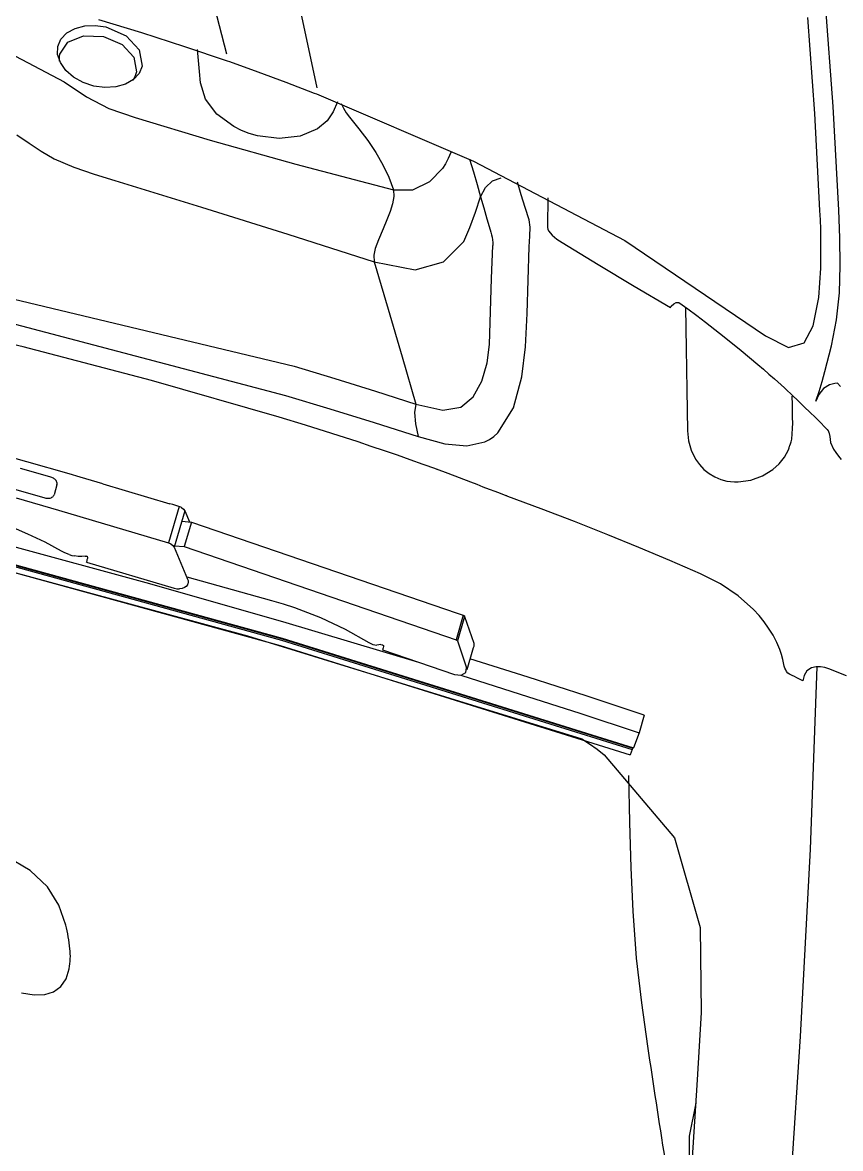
# Model space of a CAD drawing. Header units: millimetres. Extents: x 793 to 3159, y 750 to 2095.
# Drawn here: x 1317.9505 to 1318.1584, y 993.1088 to 993.3951 of the extents above; entities that cross this region are included whole.
import ezdxf

# ---------------------------------------------------------------- set-up
doc = ezdxf.new("R2010")
doc.units = ezdxf.units.MM
doc.linetypes.add('XR-CASETA$0$CONTINUA', pattern=[0])
doc.layers.add('XR-CASETA$0$A-AUTOS', color=8, linetype='Continuous')

# ---------------------------------------------------------------- blocks, each defined once
blk = doc.blocks.new('XR-CASETA$0$A$C75246685')
for p, q in [((-5.28466501257219, 0.8503351415276085), (-5.310978182572057, 0.8490434115276173)), ((-5.277598662572131, 0.8505642915276042), (-5.28466501257219, 0.8503351415276085)), ((-5.270556732572118, 0.8506327815276506), (-5.277598662572131, 0.8505642915276042)), ((-5.263599942572113, 0.8503606615276169), (-5.270556732572118, 0.8506327815276506)), ((-5.256786902572117, 0.8495927815276046), (-5.263599942572113, 0.8503606615276169)), ((-5.240625702572174, 0.8497400515276183), (-5.239760222572044, 0.850538031527634)), ((-5.222112212572142, 0.8499017515276533), (-5.221271152572057, 0.8505745115276397)), ((-5.166258942572198, 0.851610721527635), (-5.168047272572153, 0.8471173715276165)), ((-5.310978182572057, 0.8490434115276173), (-5.337124422571947, 0.8472695815276267)), ((-5.250131622572211, 0.8482949515276061), (-5.256786902572117, 0.8495927815276046)), ((-5.243594762572115, 0.8465782415276237), (-5.250131622572211, 0.8482949515276061)), ((-5.240626012572079, 0.8497398015276473), (-5.240553382572101, 0.8490914415276336)), ((-5.240553382572101, 0.8490914415276336), (-5.240434662572056, 0.8484084315276447)), ((-5.240434662572056, 0.8484084315276447), (-5.240271392572026, 0.8477119115276252)), ((-5.240271392572026, 0.8477119115276252), (-5.23933878257219, 0.8461832615276136)), ((-5.228577362572082, 0.8473116515276331), (-5.228455602572125, 0.8473612815276113)), ((-5.228455602572125, 0.8473612815276113), (-5.228325292572094, 0.8474188615276432)), ((-5.228325292572094, 0.8474188615276432), (-5.228165372572107, 0.8475046415276494)), ((-5.228165372572107, 0.8475046415276494), (-5.227111602572108, 0.8477069515276127)), ((-5.227111602572108, 0.8477069515276127), (-5.225607702572119, 0.847902831527648)), ((-5.225607702572119, 0.847902831527648), (-5.223866672572171, 0.8486269615276285)), ((-5.223866672572171, 0.8486269615276285), (-5.222990512572209, 0.8492323315276451)), ((-5.222990512572209, 0.8492323315276451), (-5.222112212572142, 0.8499017515276533)), ((-5.284569492572131, 0.845546081527658), (-5.309203892572098, 0.844358481527621)), ((-5.282203772572188, 0.8456318315276405), (-5.284569492572131, 0.845546081527658)), ((-5.279837742572112, 0.845706541527619), (-5.282203772572188, 0.8456318315276405)), ((-5.277472322572179, 0.8457618915276441), (-5.279837742572112, 0.845706541527619)), ((-5.269932042572123, 0.8457104715276103), (-5.277472322572179, 0.8457618915276441)), ((-5.262500402572072, 0.8450980415276205), (-5.269932042572123, 0.8457104715276103)), ((-5.255277192572179, 0.8436478315276474), (-5.262500402572072, 0.8450980415276205)), ((-5.241079192572101, 0.8458344915276541), (-5.243594762572115, 0.8465782415276237)), ((-5.23859415257209, 0.8450333615276406), (-5.241079192572101, 0.8458344915276541)), ((-5.23933878257219, 0.8461832615276136), (-5.237779632572142, 0.8449726115276519)), ((-5.236140532572222, 0.844175781527639), (-5.23859415257209, 0.8450333615276406)), ((-5.237779632572142, 0.8449726115276519), (-5.236140532572222, 0.844175781527639)), ((-5.231938872572186, 0.8440676115276062), (-5.230581762572113, 0.8454226115276526)), ((-5.230581762572113, 0.8454226115276526), (-5.229597262572156, 0.8463837815276349)), ((-5.229597262572156, 0.8463837815276349), (-5.228871552572058, 0.8470655815276302)), ((-5.228871552572058, 0.8470655815276302), (-5.228577362572082, 0.8473116515276331)), ((-5.168530672572274, 0.8450089515276032), (-5.168560882572251, 0.8439276115276186)), ((-5.168340852572214, 0.8460748715276338), (-5.168530672572274, 0.8450089515276032)), ((-5.168047272572153, 0.8471173715276165), (-5.168340852572214, 0.8460748715276338)), ((-5.309203892572098, 0.844358481527621), (-5.333671052571958, 0.8427408415276147)), ((-5.250923252572079, 0.8413287915276157), (-5.255277192572179, 0.8436478315276474)), ((-5.234614962572209, 0.8413485715276181), (-5.233284092572034, 0.8427080715276531)), ((-5.233284092572034, 0.8427080715276531), (-5.231938872572186, 0.8440676115276062)), ((-5.122199192572338, 0.842173221527645), (-5.168571262572299, 0.8441902415276274)), ((-5.168560882572251, 0.8439276115276186), (-5.168511752572271, 0.8435157015276502)), ((-5.168511752572271, 0.8435157015276502), (-5.16842416257225, 0.8431171115276185)), ((-5.16842416257225, 0.8431171115276185), (-5.168301182572236, 0.8427330215276072)), ((-5.168301182572236, 0.8427330215276072), (-5.167535192572245, 0.8415356815276311)), ((-5.074597262572183, 0.8393554315276504), (-5.122199192572338, 0.842173221527645)), ((-5.249776702572149, 0.8373562815276329), (-5.250923252572079, 0.8413287915276157)), ((-5.237374662572051, 0.8384902415276371), (-5.236467992572101, 0.8394340515276609)), ((-5.236467992572101, 0.8394340515276609), (-5.235547582572166, 0.8403879015276345)), ((-5.235547582572166, 0.8403879015276345), (-5.234614962572209, 0.8413485715276181)), ((-5.167535192572245, 0.8415356815276311), (-5.166404512572285, 0.8408320415276477)), ((-5.166404512572285, 0.8408320415276477), (-5.165023592572083, 0.8404692315276349)), ((-5.165794772572212, 0.8389745515276275), (-5.166102392572269, 0.8383657515276183)), ((-5.165539642572298, 0.8394740715276326), (-5.165794772572212, 0.8389745515276275)), ((-5.165282382572172, 0.8399722915276299), (-5.165539642572298, 0.8394740715276326)), ((-5.165023592572083, 0.8404692315276349), (-5.165282382572172, 0.8399722915276299)), ((-5.027664892572262, 0.8360666515276591), (-5.074597262572183, 0.8393554315276504)), ((-5.252768652572171, 0.8315158115276233), (-5.249776702572149, 0.8373562815276329)), ((-5.240280242572112, 0.8354193715276494), (-5.239511512572221, 0.8362381615276319)), ((-5.239511512572221, 0.8362381615276319), (-5.238790992572035, 0.8370022815276172)), ((-5.238790992572035, 0.8370022815276172), (-5.238075962572224, 0.8377557415276157)), ((-5.238075962572224, 0.8377557415276157), (-5.237374662572051, 0.8384902415276371)), ((-5.236889742572088, 0.8382219715276448), (-5.23740518257216, 0.8381812715276453)), ((-5.235778902572178, 0.8382502215276588), (-5.236889742572088, 0.8382219715276448)), ((-5.234459012572074, 0.83828747152765), (-5.235778902572178, 0.8382502215276588)), ((-5.233212982572126, 0.8382856015276445), (-5.234459012572074, 0.83828747152765)), ((-5.231908662572209, 0.8382969915276419), (-5.233212982572126, 0.8382856015276445)), ((-5.23060251257209, 0.8382979815276314), (-5.231908662572209, 0.8382969915276419)), ((-5.2291785625722, 0.8382648715276275), (-5.23060251257209, 0.8382979815276314)), ((-5.227798862572058, 0.8381835215276112), (-5.2291785625722, 0.8382648715276275)), ((-5.226471342572153, 0.8380522415276629), (-5.227798862572058, 0.8381835215276112)), ((-5.225844212572042, 0.8379140115276584), (-5.226471342572153, 0.8380522415276629)), ((-5.225299472572146, 0.8377238515276133), (-5.225844212572042, 0.8379140115276584)), ((-5.225048612572095, 0.8376165215276216), (-5.225299472572146, 0.8377238515276133)), ((-5.225024512572077, 0.8376025415276159), (-5.225048612572095, 0.8376165215276216)), ((-5.225000702572174, 0.8375885615276104), (-5.225024512572077, 0.8376025415276159)), ((-5.224976592572033, 0.8375745615276456), (-5.225000702572174, 0.8375885615276104)), ((-5.22495248257212, 0.8375605215276493), (-5.224976592572033, 0.8375745615276456)), ((-5.224928072572197, 0.8375464115276542), (-5.22495248257212, 0.8375605215276493)), ((-5.224903962572057, 0.8375322215276526), (-5.224928072572197, 0.8375464115276542)), ((-5.224879852572144, 0.8375179115276125), (-5.224903962572057, 0.8375322215276526)), ((-5.224855742572231, 0.8375034715276399), (-5.224879852572144, 0.8375179115276125)), ((-5.224688812572026, 0.8374794815276516), (-5.224855742572231, 0.8375034715276399)), ((-5.224295442572042, 0.8373985315276115), (-5.224688812572026, 0.8374794815276516)), ((-5.223745512572236, 0.8371961015276099), (-5.224295442572042, 0.8373985315276115)), ((-5.221931242572168, 0.8361466215276607), (-5.223745512572236, 0.8371961015276099)), ((-5.220268042572228, 0.8348008915276351), (-5.221931242572168, 0.8361466215276607)), ((-5.16830331257222, 0.8359636115276601), (-5.168763822572259, 0.8358090615276125)), ((-5.167840062572282, 0.8361651615276458), (-5.16830331257222, 0.8359636115276601)), ((-5.167438142572223, 0.8363798915276277), (-5.167840062572282, 0.8361651615276458)), ((-5.167036222572164, 0.8366898915276408), (-5.167438142572223, 0.8363798915276277)), ((-5.166709082572083, 0.8371427015276537), (-5.167036222572164, 0.8366898915276408)), ((-5.166407262572079, 0.8377551515276593), (-5.166709082572083, 0.8371427015276537)), ((-5.166102392572269, 0.8383657515276183), (-5.166407262572079, 0.8377551515276593)), ((-5.243082372572075, 0.8323249115276496), (-5.241815282572018, 0.8337793615276325)), ((-5.241815282572018, 0.8337793615276325), (-5.241048072572198, 0.8345996515276681)), ((-5.241048072572198, 0.8345996515276681), (-5.240280242572112, 0.8354193715276494)), ((-5.218791902572206, 0.8331764415276268), (-5.220268042572228, 0.8348008915276351)), ((-5.217171722572061, 0.8305108915276662), (-5.218791902572206, 0.8331764415276268)), ((-5.174830412572077, 0.8339327115276375), (-5.176671842572091, 0.8329997515276374)), ((-5.172990202572123, 0.8346824915276158), (-5.174830412572077, 0.8339327115276375)), ((-5.171725252572173, 0.8350956915276412), (-5.172990202572123, 0.8346824915276158)), ((-5.17046793257225, 0.8354322315276193), (-5.171725252572173, 0.8350956915276412)), ((-5.169219452572292, 0.8357000815276194), (-5.17046793257225, 0.8354322315276193)), ((-5.168763822572259, 0.8358090615276125), (-5.169219452572292, 0.8357000815276194)), ((-5.277205602572052, 0.7958922215276801), (-5.252768652572171, 0.8315158115276233)), ((-5.245487762572224, 0.8295671915276159), (-5.244304602572015, 0.8309255615276641)), ((-5.244304602572015, 0.8309255615276641), (-5.243082372572075, 0.8323249115276496)), ((-5.216151822572214, 0.8275364715276226), (-5.217171722572061, 0.8305108915276662)), ((-5.180115752572078, 0.8307530815276606), (-5.181704192572283, 0.8294873115276288)), ((-5.178505652572198, 0.8318846315276289), (-5.180115752572078, 0.8307530815276606)), ((-5.176671842572091, 0.8329997515276374), (-5.178505652572198, 0.8318846315276289)), ((-5.249104402572015, 0.8253373015276395), (-5.245487762572224, 0.8295671915276159)), ((-5.215727942572244, 0.8243323915276334), (-5.216151822572214, 0.8275364715276226)), ((-5.183257542572277, 0.8280817415276543), (-5.186749362572186, 0.82418461152767)), ((-5.181704192572283, 0.8294873115276288), (-5.183257542572277, 0.8280817415276543)), ((-5.252634062572155, 0.8210409615276432), (-5.249104402572015, 0.8253373015276395)), ((-5.215903722572079, 0.8215076915276711), (-5.215779822572244, 0.822443581527665)), ((-5.215779822572244, 0.822443581527665), (-5.215722442572201, 0.8233870015276636)), ((-5.215722442572201, 0.8233870015276636), (-5.215727942572244, 0.8243323915276334)), ((-5.186749362572186, 0.82418461152767), (-5.189807222572084, 0.8197205015276551)), ((-5.256365142572008, 0.8163085215276453), (-5.252634062572155, 0.8210409615276432)), ((-5.217009062572174, 0.8183986715276603), (-5.21635660257209, 0.8199168415276574)), ((-5.21635660257209, 0.8199168415276574), (-5.215903722572079, 0.8215076915276711)), ((-5.189807222572084, 0.8197205015276551), (-5.192395422572076, 0.8146801815276774)), ((-5.258066502572205, 0.8140641815276409), (-5.256365142572008, 0.8163085215276453)), ((-5.218920992572179, 0.8156857715276544), (-5.217861722572137, 0.8169835715276292)), ((-5.217861722572137, 0.8169835715276292), (-5.217009062572174, 0.8183986715276603)), ((-5.259733672571996, 0.8117945115276654), (-5.258066502572205, 0.8140641815276409)), ((-5.223799842572248, 0.8124818415276706), (-5.221507662572207, 0.8135802515276679)), ((-5.221507662572207, 0.8135802515276679), (-5.220145662572236, 0.8145472715276298)), ((-5.220145662572236, 0.8145472715276298), (-5.218920992572179, 0.8156857715276544)), ((-5.192395422572076, 0.8146801815276774), (-5.195848482572159, 0.8068807615276512)), ((-5.125266202572333, 0.8076437415276416), (-5.102446382572338, 0.8140160815276828)), ((-5.102446382572338, 0.8140160815276828), (-5.080850922572266, 0.8141816415276537)), ((-5.080850922572266, 0.8141816415276537), (-5.06373605257238, 0.8130497415276352)), ((-5.06373605257238, 0.8130497415276352), (-5.046572052572287, 0.8118379615276865)), ((-5.261382232572144, 0.8095111115276552), (-5.259733672571996, 0.8117945115276654)), ((-5.260126432572063, 0.8112532415276803), (-5.249666532572177, 0.8113109615276528)), ((-5.249666532572177, 0.8113109615276528), (-5.239214872572234, 0.8114208615276368)), ((-5.239214872572234, 0.8114208615276368), (-5.22876932257202, 0.8115885215276819)), ((-5.22876932257202, 0.8115885215276819), (-5.226249792572048, 0.8118276615276442)), ((-5.226249792572048, 0.8118276615276442), (-5.223799842572248, 0.8124818415276706)), ((-5.057800692572187, 0.8126390915276431), (-5.04942361257224, 0.8109206415276446)), ((-5.04942361257224, 0.81092079152765), (-5.034208472572232, 0.8109206415276446)), ((-5.046572052572287, 0.8118379615276865), (-5.029356782572335, 0.8105511515276759)), ((-5.265615942572026, 0.7982080115276915), (-5.260142912572177, 0.8074007415276867)), ((-5.261399932572089, 0.8088773015276444), (-5.261382232572144, 0.8095111115276552)), ((-5.261087432572026, 0.8082437915276443), (-5.261399932572089, 0.8088773015276444)), ((-5.260445952572012, 0.8076113915276721), (-5.261087432572026, 0.8082437915276443)), ((-5.260424902572026, 0.8075952915276899), (-5.260445952572012, 0.8076113915276721)), ((-5.260398962572139, 0.8075761815276506), (-5.260424902572026, 0.8075952915276899)), ((-5.260368132572125, 0.8075540915276918), (-5.260398962572139, 0.8075761815276506)), ((-5.260332432571999, 0.8075291115276569), (-5.260368132572125, 0.8075540915276918)), ((-5.260292142572211, 0.8075012215276444), (-5.260332432571999, 0.8075291115276569)), ((-5.260246982572084, 0.8074705115276685), (-5.260292142572211, 0.8075012215276444)), ((-5.260197242572189, 0.8074370215276474), (-5.260246982572084, 0.8074705115276685)), ((-5.260142912572177, 0.8074007415276867), (-5.260197242572189, 0.8074370215276474)), ((-5.146538182572272, 0.7899208515276827), (-5.125266202572333, 0.8076437415276416)), ((-5.195848482572159, 0.8068807615276512), (-5.199202062572226, 0.7990338215276723)), ((-5.199202062572226, 0.7990338215276723), (-5.20246530257225, 0.7911458615276672)), ((-5.15655801257219, 0.800111161527667), (-5.161502782572255, 0.7854110715277045)), ((-5.1571335825721, 0.7837492415276586), (-5.15207407257219, 0.7987938315276609)), ((-5.15655801257219, 0.8001139115276885), (-5.1520743725722, 0.7987968115276943)), ((-5.15207407257219, 0.7987939515276992), (-5.148238922572204, 0.79734780152765)), ((-5.094799902572162, 0.7977497915276502), (-5.083387852572172, 0.7989867415276706)), ((-5.083387852572172, 0.7989867415276706), (-5.072406712572387, 0.8004846215276586)), ((-5.297667022571999, 0.75758660152772), (-5.277205602572052, 0.7958922215276801)), ((-5.271162202572098, 0.7890630415276692), (-5.265615942572026, 0.7982080115276915)), ((-5.176649262572142, 0.7082499715277493), (-5.148238922572204, 0.7973476115276698)), ((-5.176514072572104, 0.7082109515277751), (-5.148134552572287, 0.7972121515276456)), ((-5.17616342257213, 0.7081074215277284), (-5.147812592572222, 0.7970187415276941)), ((-5.174806922572201, 0.7077032915277357), (-5.146486602572281, 0.7965187515276569)), ((-5.148269442572314, 0.7972576915276762), (-5.148134552572287, 0.7972121515276456)), ((-5.148134552572287, 0.7972121515276456), (-5.147812592572222, 0.7970187415276941)), ((-5.147812592572222, 0.7970187415276941), (-5.146486602572281, 0.7965187515276569)), ((-5.141195162572216, 0.79603436152766), (-5.129331452572274, 0.7962135715276589)), ((-5.129331452572274, 0.7962135715276589), (-5.117768952572192, 0.7964775915276903)), ((-5.117768952572192, 0.7964775915276903), (-5.106719452572292, 0.7969176515276502)), ((-5.106719452572292, 0.7969176515276502), (-5.094799902572162, 0.7977497915276502)), ((-5.20246530257225, 0.7911458615276672), (-5.205842382572086, 0.7827298415276971)), ((-5.276783232572028, 0.779961361527711), (-5.271162202572098, 0.7890630415276692)), ((-5.149287812572197, 0.7862036515276998), (-5.14793039257222, 0.7880847215276674)), ((-5.14793039257222, 0.7880847215276674), (-5.146538182572272, 0.7899208515276827)), ((-5.161502782572255, 0.7854110715277045), (-5.16635172257213, 0.7706794415276761)), ((-5.150610752572106, 0.7842799815277033), (-5.149287812572197, 0.7862036515276998)), ((-5.205842382572086, 0.7827298415276971), (-5.209139502572156, 0.7742810515277087)), ((-5.177261752572235, 0.6994455715277752), (-5.150610752572106, 0.7842799815277033)), ((-5.162092382572268, 0.7686717615277133), (-5.1571335825721, 0.7837492415276586)), ((-5.278735142572144, 0.7774466715277129), (-5.277691742572073, 0.7786412115276847)), ((-5.277691742572073, 0.7786412115276847), (-5.276783232572028, 0.779961361527711)), ((-5.288169952572047, 0.7764444815277045), (-5.285811252571988, 0.7763779115277032)), ((-5.285811252571988, 0.7763779115277032), (-5.283449492572003, 0.7763097815277149)), ((-5.283449492572003, 0.7763097815277149), (-5.281084382571974, 0.7762398615276709)), ((-5.281084382571974, 0.7762398615276709), (-5.280692842572194, 0.7762476015276718)), ((-5.280692842572194, 0.7762476015276718), (-5.280272312572037, 0.776355481527702)), ((-5.280272312572037, 0.776355481527702), (-5.279830722572, 0.7765687215276956)), ((-5.279830722572, 0.7765687215276956), (-5.278735142572144, 0.7774466715277129)), ((-5.209139502572156, 0.7742810515277087), (-5.212369482572171, 0.7658057415277142)), ((-5.285816442572127, 0.7706455615276866), (-5.28901041257211, 0.7696775815277022)), ((-5.282608122572014, 0.7716062615276942), (-5.285816442572127, 0.7706455615276866)), ((-5.280764252572112, 0.7718577615276843), (-5.282608122572014, 0.7716062615276942)), ((-5.278486112572069, 0.7717820415277004), (-5.280764252572112, 0.7718577615276843)), ((-5.275810642572083, 0.7716267015277083), (-5.278486112572069, 0.7717820415277004)), ((-5.267322172572107, 0.7712839115277177), (-5.275810642572083, 0.7716267015277083)), ((-5.258826082571999, 0.7709688215277027), (-5.267322172572107, 0.7712839115277177)), ((-5.250343112572069, 0.7704983515277207), (-5.258826082571999, 0.7709688215277027)), ((-5.242750342572093, 0.7695542915277258), (-5.250343112572069, 0.7704983515277207)), ((-5.16635172257213, 0.7706794415276761), (-5.171107272572157, 0.7559179715277367)), ((-5.28901041257211, 0.7696775815277022), (-5.29218912257204, 0.768701401527693)), ((-5.234890232572184, 0.7673645015276805), (-5.242750342572093, 0.7695542915277258)), ((-5.22852029257217, 0.7633384015277045), (-5.234890232572184, 0.7673645015276805)), ((-5.166953832572175, 0.7535632315276928), (-5.162092382572268, 0.7686717615277133)), ((-5.292598972572137, 0.7623484815277095), (-5.293331092571974, 0.7646044915277059)), ((-5.212539762572192, 0.7653556115277241), (-5.21307443257217, 0.7639557715276908)), ((-5.212482702572174, 0.7655056415277102), (-5.212539762572192, 0.7653556115277241)), ((-5.212425932572045, 0.7656556715276964), (-5.212482702572174, 0.7655056415277102)), ((-5.212369482572171, 0.7658057415277142), (-5.212425932572045, 0.7656556715276964)), ((-5.29092020257201, 0.7605521015276793), (-5.292598972572137, 0.7623484815277095)), ((-5.282933752572148, 0.7609021815277118), (-5.280109342572018, 0.7617269215276963)), ((-5.280109342572018, 0.7617269215276963), (-5.279527072572021, 0.7618984215277181)), ((-5.279527072572021, 0.7618984215277181), (-5.278918552572008, 0.7620615415276859)), ((-5.278918552572008, 0.7620615415276859), (-5.27825388257213, 0.7622038715277029)), ((-5.27825388257213, 0.7622038715277029), (-5.277628572572098, 0.7622956515276942)), ((-5.277628572572098, 0.7622956515276942), (-5.276938262572116, 0.7623472215277332)), ((-5.276938262572116, 0.7623472215277332), (-5.276194552572063, 0.7623449715277105)), ((-5.267803132572112, 0.7620041715277069), (-5.276187842572084, 0.7623446715276998)), ((-5.259414762572192, 0.7617068115277164), (-5.267803132572112, 0.7620041715277069)), ((-5.251011142572111, 0.7613892815276984), (-5.259414762572192, 0.7617068115277164)), ((-5.227632542572223, 0.7623263615277267), (-5.22852029257217, 0.7633384015277045)), ((-5.226867162572148, 0.7612173115277017), (-5.227632542572223, 0.7623263615277267)), ((-5.213615812572129, 0.7625584415277161), (-5.214162082572215, 0.7611632215277098)), ((-5.21307443257217, 0.7639557715276908), (-5.213615812572129, 0.7625584415277161)), ((-5.291720062572153, 0.7584666515276979), (-5.288556612572051, 0.759336241527734)), ((-5.288556612572051, 0.759336241527734), (-5.29092020257201, 0.7605521015276793)), ((-5.288556612572051, 0.759336241527734), (-5.285748692572155, 0.7601048315276842)), ((-5.28464487257213, 0.7579813015277354), (-5.288556612572051, 0.759336241527734)), ((-5.285748692572155, 0.7601048315276842), (-5.282933752572148, 0.7609021815277118)), ((-5.246308692572142, 0.7607796915276879), (-5.251011142572111, 0.7613892815276984)), ((-5.241698092572164, 0.7593747715277175), (-5.246308692572142, 0.7607796915276879)), ((-5.237694792572142, 0.7570987015277241), (-5.241698092572164, 0.7593747715277175)), ((-5.226242772572164, 0.7600167915277041), (-5.226867162572148, 0.7612173115277017)), ((-5.225251562572224, 0.7554548315277146), (-5.226242772572164, 0.7600167915277041)), ((-5.214777922572125, 0.7595822215277224), (-5.215395292572225, 0.7580016315277192)), ((-5.214162082572215, 0.7611632215277098), (-5.214777922572125, 0.7595822215277224)), ((-5.314956762572023, 0.7177359015277319), (-5.297667022571999, 0.75758660152772)), ((-5.298156522571957, 0.756561171527693), (-5.294921972572069, 0.7575404015277343)), ((-5.294921972572069, 0.7575404015277343), (-5.291720062572153, 0.7584666515276979)), ((-5.280791412572056, 0.7565645215277357), (-5.28464487257213, 0.7579813015277354)), ((-5.277231542572167, 0.7550269015277138), (-5.280791412572056, 0.7565645215277357)), ((-5.235123382572168, 0.7539761815276905), (-5.237694792572142, 0.7570987015277241)), ((-5.216014802572203, 0.7564217415277028), (-5.217156462572234, 0.7535317315277155)), ((-5.215395292572225, 0.7580016315277192), (-5.216014802572203, 0.7564217415277028)), ((-5.181919042572076, 0.7546402015277353), (-5.175090422572225, 0.7569013615277242)), ((-5.175090422572225, 0.7569013615277242), (-5.17467172257227, 0.7569766615277161)), ((-5.17467172257227, 0.7569766615277161), (-5.174269502572201, 0.7569231415277216)), ((-5.174269502572201, 0.7569231415277216), (-5.173905732572279, 0.7567430915277386)), ((-5.173905732572279, 0.7567430515277068), (-5.168342072572271, 0.7551026615277295)), ((-5.272093292572094, 0.7498160615276959), (-5.277231542572167, 0.7550268615277389)), ((-5.234377842572144, 0.7493882415277257), (-5.235123382572168, 0.7539761815276905)), ((-5.22580698257218, 0.749872711527729), (-5.225251562572224, 0.7554548315277146)), ((-5.217156462572234, 0.7535317315277155), (-5.218274932572171, 0.7506331715277099)), ((-5.182785132572121, 0.7527128215276946), (-5.182598052572188, 0.7532410515277377)), ((-5.182598052572188, 0.7532410515277377), (-5.182411592572066, 0.7537694215277213)), ((-5.182411592572066, 0.7537694215277213), (-5.182225742572085, 0.7542979115276865)), ((-5.182225742572085, 0.7542979115276865), (-5.182149442572267, 0.7544509915277047)), ((-5.182225742572085, 0.7542984015277341), (-5.175983062572072, 0.7524240115277224)), ((-5.182149442572267, 0.7544509915277047), (-5.182043242572148, 0.7545698215277242)), ((-5.182043242572148, 0.7545698215277242), (-5.181919042572076, 0.7546402015277353)), ((-5.181919342572086, 0.7546398915277166), (-5.175676972572205, 0.7527663415276891)), ((-5.17567728257211, 0.7527662315277155), (-5.168848052572116, 0.7550282715277206)), ((-5.167652372572206, 0.7548616415276967), (-5.168848052572116, 0.7550281915277142)), ((-5.166970612572299, 0.7536638315276889), (-5.167652372572206, 0.7548616415276967)), ((-5.167121982572211, 0.7519943315276976), (-5.166970612572299, 0.7536638315276889)), ((-5.299844152572064, 0.7517850915276938), (-5.298379612572148, 0.7511085515277216)), ((-5.298379612572148, 0.7511085515277216), (-5.297005102572144, 0.7504180515277028)), ((-5.297005102572144, 0.7504180515277028), (-5.295796602572066, 0.7496923915277023)), ((-5.218274932572171, 0.7506331715277099), (-5.219367772572127, 0.7477250315277219)), ((-5.206313572572183, 0.6853570615277534), (-5.182785432572131, 0.7527131315277132)), ((-5.20007059257216, 0.6834833915278012), (-5.175983672572214, 0.7524247415277329)), ((-5.175974212572214, 0.7524435815277286), (-5.175983672572214, 0.7524244315277145)), ((-5.175964752572213, 0.7524627315277428), (-5.175974212572214, 0.7524435815277286)), ((-5.175954992572201, 0.7524818415277253), (-5.175964752572213, 0.7524627315277428)), ((-5.1759455325722, 0.7525009915277395), (-5.175954992572201, 0.7524818415277253)), ((-5.175936072572199, 0.7525201415276968), (-5.1759455325722, 0.7525009915277395)), ((-5.175926302572293, 0.752539291527711), (-5.175936072572199, 0.7525201415276968)), ((-5.175916842572291, 0.7525584415277251), (-5.175926302572293, 0.752539291527711)), ((-5.17590738257229, 0.7525775615277155), (-5.175916842572291, 0.7525584415277251)), ((-5.175893952572209, 0.7525924315276882), (-5.17590738257229, 0.7525775615277155)), ((-5.175880832572262, 0.7526072715276939), (-5.175893952572209, 0.7525924315276882)), ((-5.175867402572179, 0.7526221115276998), (-5.175880832572262, 0.7526072715276939)), ((-5.175854282572232, 0.7526369515277054), (-5.175867402572179, 0.7526221115276998)), ((-5.175840852572151, 0.7526517915277112), (-5.175854282572232, 0.7526369515277054)), ((-5.175827422572069, 0.7526666715276918), (-5.175840852572151, 0.7526517915277112)), ((-5.175814302572121, 0.7526815115276975), (-5.175827422572069, 0.7526666715276918)), ((-5.175800872572267, 0.7526963415276953), (-5.175814302572121, 0.7526815115276975)), ((-5.175785612572212, 0.7527050815276937), (-5.175800872572267, 0.7526963415276953)), ((-5.175770052572147, 0.7527138215276921), (-5.175785612572212, 0.7527050815276937)), ((-5.175754492572082, 0.7527225115277077), (-5.175770052572147, 0.7527138215276921)), ((-5.175739232572254, 0.7527312515277061), (-5.175754492572082, 0.7527225115277077)), ((-5.175723662572295, 0.7527400215277283), (-5.175739232572254, 0.7527312515277061)), ((-5.175708102572231, 0.7527487615277267), (-5.175723662572295, 0.7527400215277283)), ((-5.175692842572174, 0.7527574915277171), (-5.175708102572231, 0.7527487615277267)), ((-5.17567728257211, 0.7527662315277155), (-5.175692842572174, 0.7527574915277171)), ((-5.173560272572217, 0.7336885515277061), (-5.167121982572211, 0.7519945215277346)), ((-5.292551362571999, 0.7464428715277052), (-5.295796602572066, 0.7496923915277023)), ((-5.270124602572082, 0.7426173815277082), (-5.272093292572094, 0.7498160615276959)), ((-5.235939422572186, 0.742553641527735), (-5.234377842572144, 0.7493882415277257)), ((-5.227707312572078, 0.743115731527695), (-5.22580698257218, 0.749872711527729)), ((-5.219428192572081, 0.7475620715277103), (-5.220621432572101, 0.7443179015276942)), ((-5.219428192572081, 0.7475626015277328), (-5.219367772572127, 0.7477255315277205)), ((-5.290470062572126, 0.7420862215277282), (-5.292551362571999, 0.7464428715277052)), ((-5.220621432572101, 0.7443179015276942), (-5.221800632572126, 0.7410682715277233)), ((-5.290489592572043, 0.7371653415277422), (-5.290470062572126, 0.7420862215277282)), ((-5.272193702572053, 0.7322128715277075), (-5.270124602572082, 0.7426173815277082)), ((-5.248023472572072, 0.7391157915277234), (-5.235939422572186, 0.7425533315277164)), ((-5.239322602572087, 0.7323021315277459), (-5.235939422572186, 0.742553641527735)), ((-5.235939422572186, 0.7425533315277164), (-5.233788242572131, 0.7422318315277323)), ((-5.233788242572131, 0.7422318315277323), (-5.230949492572222, 0.7424522015276978)), ((-5.231333102572193, 0.7319211215277335), (-5.227707312572078, 0.743115731527695)), ((-5.230949492572222, 0.7424522015276978), (-5.227707312572078, 0.7431155415277148)), ((-5.180900052572155, 0.7083241715277779), (-5.170334872572199, 0.7428598015277146)), ((-5.26010843257211, 0.7356664315277329), (-5.248023472572072, 0.7391157915277234)), ((-5.221800632572126, 0.7410682715277233), (-5.222963652572047, 0.7378125415277453)), ((-5.297095122572159, 0.7124262315277577), (-5.290489592572043, 0.7371653415277422)), ((-5.296874792572112, 0.7345553215277221), (-5.293703702572087, 0.7360675515277251)), ((-5.293703702572087, 0.7360675515277251), (-5.290489902572176, 0.7371650315277237)), ((-5.290489902572176, 0.7371650315277237), (-5.288753752572006, 0.7372991215277409)), ((-5.288753752572006, 0.7372991215277409), (-5.286889132572127, 0.7369509515277457)), ((-5.286889132572127, 0.7369509515277457), (-5.284964392572078, 0.7363216015277488)), ((-5.284964392572078, 0.7363216015277488), (-5.28282785257204, 0.7354699015277504)), ((-5.222963652572047, 0.7378125415277453), (-5.224128812572075, 0.7344993215277498)), ((-5.299995822571987, 0.7327499415277146), (-5.296874792572112, 0.7345553215277221)), ((-5.28282785257204, 0.7354699015277504), (-5.280593662572187, 0.7345143515277357)), ((-5.280593662572187, 0.7345143515277357), (-5.27780649257204, 0.7333160415277292)), ((-5.27780649257204, 0.7333160415277292), (-5.275598242572073, 0.7324722315277371)), ((-5.272193082572016, 0.7322128715277075), (-5.26010843257211, 0.7356664315277329)), ((-5.224128812572075, 0.7344993215277498), (-5.225277502572112, 0.7311798915277166)), ((-5.174856962572107, 0.7332998715277484), (-5.174832862572088, 0.7336704715277449)), ((-5.174856962572107, 0.733300211527734), (-5.174759002572159, 0.7323043115277131)), ((-5.174832862572088, 0.7336704715277449), (-5.174806302572164, 0.7337070115277414)), ((-5.174806302572164, 0.7337070115277414), (-5.174779752572134, 0.7337435615277457)), ((-5.174779752572134, 0.7337435615277457), (-5.174753202572106, 0.7337800615277104)), ((-5.174753202572106, 0.7337800615277104), (-5.174726352572292, 0.7338166115277148)), ((-5.174726352572292, 0.7338166115277148), (-5.174699802572263, 0.7338531915277429)), ((-5.174699802572263, 0.7338531915277429), (-5.174673252572234, 0.7338897315277393)), ((-5.174673252572234, 0.7338897315277393), (-5.174646702572204, 0.7339262815277438)), ((-5.174646702572204, 0.7339262815277438), (-5.174619842572269, 0.7339628215277401)), ((-5.174619842572269, 0.7339628215277401), (-5.174584442572153, 0.7339753015277495)), ((-5.174584442572153, 0.7339753015277495), (-5.174549042572266, 0.7339849515277308)), ((-5.174549042572266, 0.7339849515277308), (-5.174513642572151, 0.7339919315277541)), ((-5.174513642572151, 0.7339919315277541), (-5.174478552572168, 0.7339963615277441)), ((-5.174478552572168, 0.7339963615277441), (-5.174443762572196, 0.7339983815277549)), ((-5.174443762572196, 0.7339983815277549), (-5.174408972572223, 0.7339980715277364)), ((-5.174408972572223, 0.7339980715277364), (-5.174374792572165, 0.7339956315277334)), ((-5.174374792572165, 0.7339956315277334), (-5.174340612572109, 0.7339910915277131)), ((-5.174340612572109, 0.7339910915277131), (-5.174080292572285, 0.7339073615277414)), ((-5.174080292572285, 0.7339073615277414), (-5.173817842572248, 0.7337934115277279)), ((-5.173817842572248, 0.7337934115277279), (-5.173560272572217, 0.7336884715277563)), ((-5.306065462572064, 0.7285054815277193), (-5.303062232571961, 0.7307207115277095)), ((-5.303062232571961, 0.7307207115277095), (-5.299995822571987, 0.7327499415277146)), ((-5.279339392572068, 0.7103036515277666), (-5.272193702572053, 0.7322128715277075)), ((-5.275598242572073, 0.7324722315277371), (-5.273852022571987, 0.7320815315277116)), ((-5.273852022571987, 0.7320815315277116), (-5.272193082572016, 0.7322128715277075)), ((-5.242598662572049, 0.7220151915277313), (-5.239322602572087, 0.7323021315277459)), ((-5.234868262572149, 0.7206972915277277), (-5.231333102572193, 0.7319211215277335)), ((-5.225277502572112, 0.7311798915277166), (-5.226409702572142, 0.7278544315277315)), ((-5.178807462572081, 0.7242940215277544), (-5.175380042572101, 0.7302866815277583)), ((-5.175380042572101, 0.7302867515277569), (-5.174941192572192, 0.731254621527711)), ((-5.174941192572192, 0.7312550015277282), (-5.174759002572159, 0.7323045015277501)), ((-5.308992102572005, 0.7261304115277483), (-5.306065462572064, 0.7285054815277193)), ((-5.226409702572142, 0.7278544315277315), (-5.228626502572183, 0.7211819115277365)), ((-5.312495512572127, 0.7240639115277361), (-5.311278472572098, 0.7245966415277679)), ((-5.311278472572098, 0.7245966415277679), (-5.310099272572074, 0.7252967915277111)), ((-5.310099272572074, 0.7252967915277111), (-5.308992102572005, 0.7261304115277483)), ((-5.18181924257226, 0.7179765315277394), (-5.178807462572081, 0.7242940215277544)), ((-5.312927642572162, 0.7231389315277568), (-5.310375762572106, 0.7219903215277271)), ((-5.310375762572106, 0.7219903215277271), (-5.308137912572078, 0.7204247715277177)), ((-5.245766082572231, 0.711694221527779), (-5.242598662572049, 0.7220151915277313)), ((-5.308137912572078, 0.7204247715277177), (-5.306110322571953, 0.7179794315277661)), ((-5.238313082572062, 0.7094448915277383), (-5.234868262572149, 0.7206972915277277)), ((-5.228626502572183, 0.7211819115277365), (-5.230777072572095, 0.7144867715277599)), ((-5.316500642572123, 0.7179811915277412), (-5.409484652571903, 0.6984486015277583)), ((-5.317956942572095, 0.710033041527737), (-5.315177402571977, 0.717171371527769)), ((-5.315177402571977, 0.7171717515277294), (-5.314956762572023, 0.7177363215277242)), ((-5.306110322571953, 0.7179794315277661), (-5.304242032572005, 0.7135203615277704)), ((-5.184397672572118, 0.7114061415277604), (-5.18181924257226, 0.7179765315277394)), ((-5.304242032572005, 0.7135203615277704), (-5.303680212571974, 0.7082354815277371)), ((-5.230777072572095, 0.7144867715277599), (-5.232861112572095, 0.7077701215277729)), ((-5.320683072572023, 0.7028822015277854), (-5.317956942572095, 0.710033041527737)), ((-5.303323152572033, 0.6906602515277598), (-5.297095122572159, 0.7124262315277577)), ((-5.296038302572128, 0.5068759915279486), (-5.245766082572231, 0.711694221527779)), ((-5.286373382572151, 0.688363271527777), (-5.279339392572068, 0.7103036515277666)), ((-5.185360202572268, 0.7085280615277441), (-5.184397982572249, 0.7114067515277327)), ((-5.303680212571974, 0.7082354815277371), (-5.304401952571993, 0.7027003915277703)), ((-5.268788852572129, 0.5966336115278353), (-5.238313082572062, 0.7094448915277383)), ((-5.232861112572095, 0.7077701215277729), (-5.242329502572034, 0.6753925315277627)), ((-5.201947422572061, 0.6182582915278374), (-5.176649262572142, 0.7082499715277493)), ((-5.201788422572121, 0.6183036115278641), (-5.176514072572104, 0.7082109515277751)), ((-5.201415502572104, 0.618278661527853), (-5.17616342257213, 0.7081074215277284)), ((-5.200035492572055, 0.6179583415278387), (-5.174806922572201, 0.7077032915277357)), ((-5.191003202572234, 0.6736619215277813), (-5.180900052572155, 0.7083241715277779)), ((-5.186234532572257, 0.705620351527756), (-5.185359892572136, 0.7085284815277362)), ((-5.192358492572224, 0.6840713915277945), (-5.186234222572124, 0.7056201215277441)), ((-5.32330759257195, 0.6957001915277772), (-5.320683072572023, 0.7028822015277854)), ((-5.304401952571993, 0.7027003915277703), (-5.305019322572093, 0.7006330515277739)), ((-5.305810942572066, 0.6986399915277559), (-5.306762792572158, 0.6967493815277807)), ((-5.305019322572093, 0.7006330515277739), (-5.305810942572066, 0.6986399915277559)), ((-5.201132292572197, 0.6137955515278293), (-5.177261752572235, 0.6994455715277752)), ((-5.323509612572138, 0.6951303115277768), (-5.32330759257195, 0.6957003815277574)), ((-5.306762792572158, 0.6967493815277807), (-5.30997659257207, 0.6924351115277716)), ((-5.325171912572045, 0.6950171315277487), (-5.453816012572019, 0.6630161315277691)), ((-5.327242522571964, 0.6842954715278041), (-5.323509612572138, 0.6951300115277661)), ((-5.30997659257207, 0.6924351115277716), (-5.313836762572123, 0.6895310615277879)), ((-5.309198392572057, 0.6716759115277853), (-5.303323152572033, 0.6906602515277598)), ((-5.323644502571936, 0.6878173915277728), (-5.326449372572028, 0.6875885015277561)), ((-5.320826812572136, 0.6880450515277801), (-5.323644502571936, 0.6878173915277728)), ((-5.317995092572004, 0.6882696915277791), (-5.320826812572136, 0.6880450515277801)), ((-5.313836762572123, 0.6895310615277879), (-5.317995092572004, 0.6882696915277791)), ((-5.293268832572153, 0.666383291527808), (-5.286373382572151, 0.688363271527777)), ((-5.330804842572092, 0.6734036715277796), (-5.327242522571964, 0.6842954715278041)), ((-5.209134312572246, 0.6836777915277992), (-5.206360872572191, 0.6848353215277996)), ((-5.206536352572243, 0.6828985615277646), (-5.206313572572183, 0.6853566815277929)), ((-5.206312962572042, 0.6853562615278009), (-5.200071202572075, 0.6834822915277812)), ((-5.199924102572254, 0.6809134315277845), (-5.19179239257221, 0.6843077915278002)), ((-5.19179239257221, 0.6843075615277883), (-5.191622712572211, 0.6843523415277843)), ((-5.191622712572211, 0.6843523415277843), (-5.191453032572212, 0.6843970915277567)), ((-5.191453032572212, 0.6843970915277567), (-5.191283362572107, 0.6844418715277527)), ((-5.191283362572107, 0.6844418715277527), (-5.191118262572104, 0.6844341715277836)), ((-5.191118262572104, 0.6844341715277836), (-5.190952852572195, 0.6844264215277747)), ((-5.190952852572195, 0.6844264215277747), (-5.190787442572058, 0.6844186815277739)), ((-5.190787442572058, 0.6844186815277739), (-5.190635472572125, 0.6843587515277534)), ((-5.190635472572125, 0.6843587515277534), (-5.190483802572202, 0.6842987815277582)), ((-5.190483802572202, 0.6842987815277582), (-5.190331822572147, 0.6842388215277709)), ((-5.190331822572147, 0.6842388915277695), (-5.189941192572063, 0.6839120515277557)), ((-5.210543612572223, 0.6814440215277671), (-5.210769742572096, 0.6806699415277819)), ((-5.210307102572074, 0.6822034915277584), (-5.210543612572223, 0.6814440215277671)), ((-5.210223482572132, 0.6824251615277888), (-5.210307102572074, 0.6822034915277584)), ((-5.210306182572253, 0.6822240515277543), (-5.20109537257224, 0.6794589315277622)), ((-5.21013040257219, 0.6826418315277751), (-5.210223482572132, 0.6824251615277888)), ((-5.210027252572104, 0.6828522915277802), (-5.21013040257219, 0.6826418315277751)), ((-5.210027252572104, 0.6828522915277802), (-5.209620152572255, 0.6833580415277823)), ((-5.209620452572039, 0.6833580415277823), (-5.209134312572246, 0.6836775615277872)), ((-5.209134002572113, 0.6836801215277717), (-5.199924412572158, 0.6809142315277938)), ((-5.200293672572228, 0.6810243615277898), (-5.20007059257216, 0.6834830115277839)), ((-5.189941192572063, 0.6839119415277822), (-5.189636022572245, 0.6834560015277873)), ((-5.189636022572245, 0.6834561615278006), (-5.189433382572246, 0.6828955515277642)), ((-5.189517912572113, 0.6809081315277865), (-5.18937265257216, 0.681587221527792)), ((-5.189433382572246, 0.6828955515277642), (-5.189343962572252, 0.6822605515277758)), ((-5.18937265257216, 0.6815850115278012), (-5.189343962572252, 0.6822604415278022)), ((-5.216134122572043, 0.6628635815277732), (-5.211002902572204, 0.679906201527757)), ((-5.210769742572096, 0.6806699415277819), (-5.211002902572204, 0.6799054015278047)), ((-5.209500212572153, 0.6515797115278305), (-5.20109537257224, 0.6794580515278028)), ((-5.20109537257224, 0.679457591527779), (-5.200817352572244, 0.6800877815277602)), ((-5.200817352572244, 0.6800877815277602), (-5.200410252572168, 0.6805934915277874)), ((-5.200410252572168, 0.6805934915277874), (-5.199924102572254, 0.6809132015277726)), ((-5.196221102572167, 0.6586428115278125), (-5.189517912572113, 0.6809074015277758)), ((-5.334205722571936, 0.6624606715277821), (-5.330804842572092, 0.6734036715277796)), ((-5.330011692571929, 0.6694986715278048), (-5.326431062571942, 0.6727911815277992)), ((-5.326431062571942, 0.6727911815277992), (-5.322318212571985, 0.6734827115277824)), ((-5.322318212571985, 0.6734827115277824), (-5.320449922572038, 0.6727049315277612)), ((-5.242329502572034, 0.6753925315277627), (-5.251075232572133, 0.6428125015277999)), ((-5.200663242572204, 0.6388919115277929), (-5.191003202572234, 0.6736619215277813)), ((-5.327797332572004, 0.6684324715277797), (-5.324552092571934, 0.6714288715278088)), ((-5.324552092571934, 0.6714288715278088), (-5.320818572571965, 0.6720579215277951)), ((-5.320818572571965, 0.6720579215277951), (-5.320082492571942, 0.6718433815277934)), ((-5.320449922572038, 0.6727049315277612), (-5.318883452572093, 0.6712537015277747)), ((-5.320082492571942, 0.6718433815277934), (-5.319395542572124, 0.671519511527805)), ((-5.319395542572124, 0.671519511527805), (-5.31876077257209, 0.6710936815277649)), ((-5.318883452572093, 0.6712537015277747), (-5.317710362572028, 0.669222831527776)), ((-5.311599522572009, 0.6649834515277746), (-5.309198392572057, 0.6716759115277853)), ((-5.332294402572074, 0.6643283515278143), (-5.330011692571929, 0.6694986715278048)), ((-5.329864902572012, 0.6637357715277687), (-5.327797332572004, 0.6684324715277797)), ((-5.317710362572028, 0.669222831527776), (-5.317024322572136, 0.6667501915277683)), ((-5.332682282572137, 0.6616141515278003), (-5.332294402572074, 0.6643283515278143)), ((-5.317024322572136, 0.6667501915277683), (-5.316870212572097, 0.6640207315278133)), ((-5.314564912572108, 0.659284631527811), (-5.311599522572009, 0.6649834515277746)), ((-5.294893892572076, 0.6611484615278016), (-5.293268832572153, 0.666383291527808)), ((-5.332579742571965, 0.6589841915278214), (-5.332682282572137, 0.6616141515278003)), ((-5.330095922572013, 0.6586535715278217), (-5.329864902572012, 0.6637357715277687)), ((-5.316870212572097, 0.6640207315278133), (-5.317264192571997, 0.66119538152779)), ((-5.216134122572043, 0.6628626715277904), (-5.216996552572139, 0.6600240715277721)), ((-5.331995642571996, 0.6565817315277798), (-5.332579742571965, 0.6589841915278214)), ((-5.328506262571977, 0.6546481315278072), (-5.330095922572013, 0.6586535715278217)), ((-5.318194372572066, 0.6584797315278195), (-5.319574982572135, 0.6560710515277889)), ((-5.318392122572163, 0.6536742415277957), (-5.314564912572108, 0.659284631527811)), ((-5.317264192571997, 0.66119538152779), (-5.318194372572066, 0.6584797315278195)), ((-5.29668619257211, 0.6559621515278025), (-5.294893892572076, 0.6611484615278016)), ((-5.216996552572139, 0.6600240715277721), (-5.217855622572074, 0.6571844515277974)), ((-5.197800692572058, 0.6583135215277878), (-5.197752782572138, 0.6586556315278074)), ((-5.197602332572274, 0.6588694015278236), (-5.197752782572138, 0.6586555115278259)), ((-5.197440582572085, 0.6589783515277929), (-5.197602332572274, 0.6588694015278236)), ((-5.197251072572158, 0.6589659515277903), (-5.197440582572085, 0.6589783515277929)), ((-5.196914462572182, 0.6588348015277746), (-5.197251072572158, 0.6589659515277903)), ((-5.196562292572139, 0.65876141152782), (-5.196914462572182, 0.6588348015277746)), ((-5.196221102572167, 0.65864228152779), (-5.196562292572139, 0.65876141152782)), ((-5.330861912572004, 0.6544342415278095), (-5.331995642571996, 0.6565817315277798)), ((-5.319574982572135, 0.6560710515277889), (-5.321315702571951, 0.65410687152783)), ((-5.298874912572159, 0.6510512615277833), (-5.29668619257211, 0.6559621515278025)), ((-5.217855622572074, 0.6571844515277974), (-5.218710722572153, 0.6543435715277895)), ((-5.1980161425721, 0.6549109315277803), (-5.197870272572231, 0.6555998615278043)), ((-5.197747282572095, 0.6565262215277983), (-5.197870272572231, 0.6555994815277871)), ((-5.197800692572058, 0.6583133315278076), (-5.197735082572193, 0.6574254215277904)), ((-5.197735082572193, 0.6574254215277904), (-5.197747282572095, 0.6565262215277983)), ((-5.329296662572119, 0.6528981015278248), (-5.330861912572004, 0.6544342415278095)), ((-5.327391752571998, 0.6520764215278235), (-5.329296662572119, 0.6528981015278248)), ((-5.325422152572059, 0.6525938115277939), (-5.328506262571977, 0.6546481315278072)), ((-5.323292332572123, 0.6527342215278225), (-5.325358672571952, 0.6520411315277955)), ((-5.325033972571986, 0.6412990615278034), (-5.318392122572163, 0.6536742415277957)), ((-5.321315702571951, 0.65410687152783), (-5.323292332572123, 0.6527342215278225)), ((-5.218710722572153, 0.6543435715277895), (-5.221893402572164, 0.6436134415278332)), ((-5.198730262572211, 0.6529283215278099), (-5.199070532572136, 0.6523199915278326)), ((-5.198452852572131, 0.6535555715277895), (-5.198730262572211, 0.6529283215278099)), ((-5.198211462572203, 0.6542310715277893), (-5.198452852572131, 0.6535555715277895)), ((-5.198211762572213, 0.6542319915277801), (-5.1980161425721, 0.654911011527787)), ((-5.104030552572227, 0.6527971715277943), (-5.109096772572343, 0.6511034015278199)), ((-5.090347992572219, 0.6528216615277814), (-5.092908422572349, 0.6536351815277897)), ((-5.088393342572203, 0.6514799915277933), (-5.090347992572219, 0.6528216615277814)), ((-5.325358672571952, 0.6520411315277955), (-5.327391752571998, 0.6520764215278235)), ((-5.324853912571939, 0.6525085515278022), (-5.325422152572059, 0.6525938115277939)), ((-5.324281712572087, 0.6524904715277842), (-5.324853912571939, 0.6525085515278022)), ((-5.323707982572045, 0.6525372715277911), (-5.324281712572087, 0.6524904715277842)), ((-5.300815522572178, 0.6477412815278001), (-5.298874912572159, 0.6510512615277833)), ((-5.217851962572126, 0.6499387415277909), (-5.217928562572183, 0.6497156915278027)), ((-5.217757052572209, 0.6501530115278058), (-5.217851962572126, 0.6499387415277909)), ((-5.217645972572086, 0.6503556515278035), (-5.217757052572209, 0.6501530115278058)), ((-5.217520842572071, 0.6505422215277861), (-5.217645972572086, 0.6503556515278035)), ((-5.217381682572181, 0.650713241527825), (-5.217520842572071, 0.6505422215277861)), ((-5.217229102572105, 0.6508663215277865), (-5.217381682572181, 0.650713241527825)), ((-5.217035612572204, 0.651019291527831), (-5.217229102572105, 0.6508663215277865)), ((-5.216832982572099, 0.6511381615278254), (-5.217035612572204, 0.651019291527831)), ((-5.216624542572048, 0.6512205915277889), (-5.216832982572099, 0.6511381615278254)), ((-5.216408172572186, 0.6512652215277797), (-5.216624542572048, 0.6512205915277889)), ((-5.21619485257213, 0.6512679715278012), (-5.216408172572186, 0.6512652215277797)), ((-5.215989472572232, 0.6512288715278203), (-5.21619485257213, 0.6512679715278012)), ((-5.215989782572136, 0.6512302015277954), (-5.213465362572037, 0.6504727615278229)), ((-5.213278292572227, 0.6503938315277935), (-5.213465362572037, 0.6504710815277975)), ((-5.213106782572253, 0.6502797315278315), (-5.213278292572227, 0.6503938315277935)), ((-5.212953892572044, 0.6501309615278217), (-5.213106782572253, 0.6502797315278315)), ((-5.212819002572246, 0.6499435415277901), (-5.212953892572044, 0.6501309615278217)), ((-5.212709752572095, 0.6497255315278211), (-5.212819002572246, 0.6499435415277901)), ((-5.212683202572066, 0.6408489315278132), (-5.209500522572057, 0.6515792115278316)), ((-5.199070532572136, 0.6523199915278326), (-5.201411222572119, 0.6481532315278004)), ((-5.109096772572343, 0.6511034015278199), (-5.113777862572191, 0.6481965715277909)), ((-5.087068882572225, 0.6496068615278148), (-5.088393342572203, 0.6514799915277933)), ((-5.30291391257208, 0.6446434415277907), (-5.300815522572178, 0.6477412815278001)), ((-5.217928562572183, 0.6497156915278027), (-5.219070222572213, 0.6458699815277953)), ((-5.213816922572164, 0.6442933315277913), (-5.212675572572038, 0.6481390815278303)), ((-5.212628272572259, 0.6494802115277878), (-5.212709752572095, 0.6497255315278211)), ((-5.212675572572038, 0.6481390815278303), (-5.212617582572079, 0.6483678515278087)), ((-5.21258585257226, 0.6492723515277988), (-5.212628272572259, 0.6494802115277878)), ((-5.212617582572079, 0.6483678515278087), (-5.212579442572063, 0.648599051527782)), ((-5.212563572572094, 0.6490542215277914), (-5.21258585257226, 0.6492723515277988)), ((-5.212579442572063, 0.648599051527782), (-5.212561132572204, 0.648829651527791)), ((-5.212561132572204, 0.648829651527791), (-5.212563572572094, 0.6490542215277914)), ((-5.201411222572119, 0.6481532315278004), (-5.203501372572077, 0.643781441527807)), ((-5.113777862572191, 0.6481965715277909), (-5.117937102572227, 0.643886031527785)), ((-5.08641946257228, 0.6473653415278307), (-5.087068882572225, 0.6496068615278148)), ((-5.086356292572304, 0.6446436015278039), (-5.08641946257228, 0.6473653415278307)), ((-5.305048002572106, 0.6415985115278035), (-5.30291391257208, 0.6446434415277907)), ((-5.219070222572213, 0.6458699815277953), (-5.220202122572231, 0.6420216815278366)), ((-5.214948822572182, 0.6404449515278259), (-5.213816922572164, 0.6442933315277913)), ((-5.086892182572341, 0.6414304815278058), (-5.086356292572304, 0.6446436015278039)), ((-5.251075232572133, 0.6428125015277999), (-5.259121192572024, 0.6100523015278158)), ((-5.221893402572164, 0.6436134415278332), (-5.225005892572085, 0.6328634315277953)), ((-5.203501372572077, 0.643781441527807), (-5.205452972572061, 0.6393237715278417)), ((-5.117937102572227, 0.6438867215278208), (-5.121554962572303, 0.6378902115278322))]:
    blk.add_line(p, q)
for centre, radius, start, end in [((-5.440829562572048, 3.406218651525279), 2.631651309997606, 278.0482330006122, 278.6811290004962), ((-5.094706512572316, 0.6162937615278281), 0.0376759799999658, 94.99921400003342, 104.3282779995162), ((-5.096073392572293, 0.6372085615278423), 0.0167279899999848, 79.09216300001691, 96.57850599983865)]:
    blk.add_arc(centre, radius, start, end)

msp = doc.modelspace()

# ---------------------------------------------------------------- block references
at = {"layer": 'XR-CASETA$0$A-AUTOS', "color": 8, "linetype": 'XR-CASETA$0$CONTINUA', "ltscale": 0.5, "rotation": 270.3359986411695}
msp.add_blockref('XR-CASETA$0$A$C75246685', (1317.338627912188, 988.0578340315337, 289.1439441184484), dxfattribs=at)

doc.saveas('drawing.dxf')
